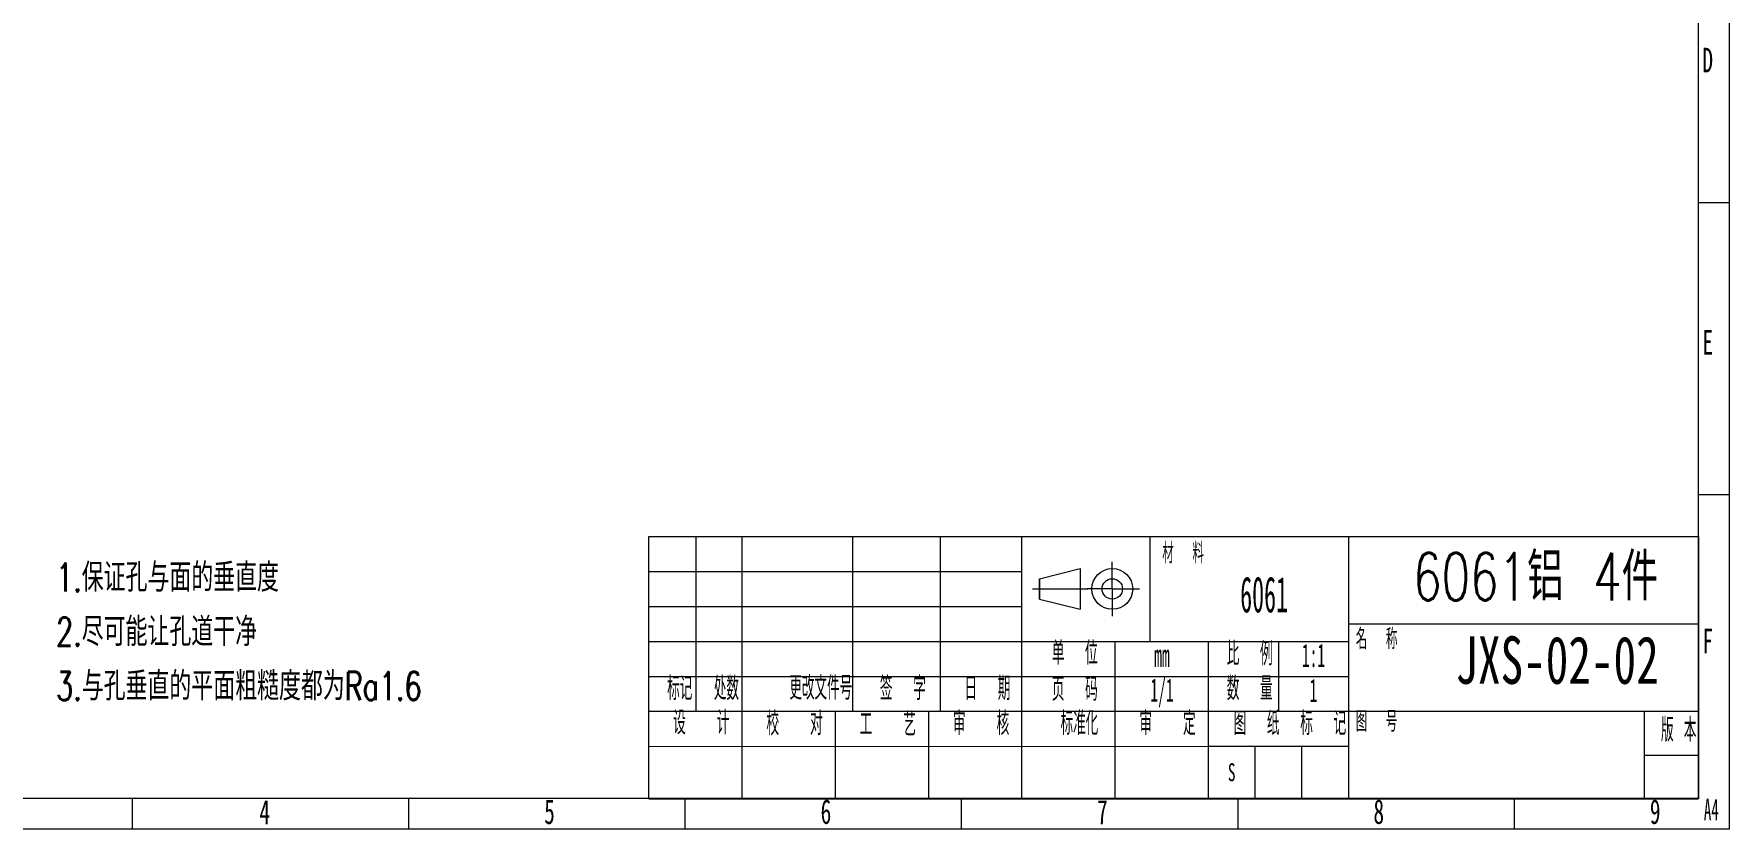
# Model space of a CAD drawing. Header units: millimetres. Extents: x 5 to 292, y 3 to 206.
# Drawn here: x 103.2 to 292.2, y 2.8 to 91.5 of the extents above; entities that cross this region are included whole.
import ezdxf

# ---------------------------------------------------------------- set-up
doc = ezdxf.new("R2010")
doc.units = ezdxf.units.MM
doc.layers.add('SLD-0', color=7, linetype='Continuous')
doc.layers.add('粗实线层', color=7, linetype='Continuous', lineweight=25)
doc.styles.add('SLDTEXTSTYLE0', font='TXT', dxfattribs={"width": 0.7, "bigfont": 'bigfont'})
doc.styles.add('SLDTEXTSTYLE1', font='TXT', dxfattribs={"width": 0.7})
doc.styles.add('SLDTEXTSTYLE10', font='TXT', dxfattribs={"width": 0.510549})
doc.styles.add('SLDTEXTSTYLE2', font='TXT', dxfattribs={"width": 0.49, "bigfont": 'bigfont'})
doc.styles.add('SLDTEXTSTYLE3', font='TXT', dxfattribs={"width": 0.495, "bigfont": 'bigfont'})
doc.styles.add('SLDTEXTSTYLE4', font='TXT', dxfattribs={"width": 0.496, "bigfont": 'bigfont'})
doc.styles.add('SLDTEXTSTYLE5', font='TXT', dxfattribs={"width": 0.5125, "bigfont": 'bigfont'})
doc.styles.add('SLDTEXTSTYLE6', font='TXT', dxfattribs={"width": 0.49})
doc.styles.add('SLDTEXTSTYLE7', font='TXT', dxfattribs={"width": 0.638186})

# ---------------------------------------------------------------- blocks, each defined once
blk = doc.blocks.new('SW_NOTE_0_3')
at = {"layer": '粗实线层', "color": 0, "char_height": 3.175, "attachment_point": 1, "style": 'SLDTEXTSTYLE0'}
for s, insert in [('1.保证孔与面的垂直度', (0, 4.09)), ('2.尽可能让孔道干净', (0, -1.97)), ('3.与孔垂直的平面粗糙度都为Ra1.6', (0, -8.03))]:
    blk.add_mtext(s, dxfattribs=dict(at, insert=insert))

msp = doc.modelspace()

# ---------------------------------------------------------------- linework, layer by layer
at = {"layer": 'SLD-0', "color": 179, "linetype": 'Continuous', "lineweight": 18}
for p, q in [((292.2, 206.245), (292.2, 2.8)), ((288.775, 6.225), (288.775, 202.82)), ((288.775, 72.67), (292.2, 72.67)), ((288.775, 40.1325), (292.2, 40.1325)), ((171.7417, 6.1859), (171.7417, 35.4359)), ((171.7417, 35.4359), (288.7417, 35.4359)), ((177.0158, 15.9359), (177.0158, 35.4359)), ((182.1417, 6.1859), (182.1417, 35.4359)), ((194.4917, 15.9359), (194.4917, 35.4359)), ((204.2417, 15.9359), (204.2417, 35.4359)), ((213.3417, 6.1859), (213.3417, 35.4359)), ((227.6417, 23.7359), (227.6417, 35.4359)), ((249.7417, 35.4359), (249.7417, 6.1859)), ((288.7757, 35.4359), (288.7757, 6.1859)), ((223.4167, 29.5859), (223.4167, 32.6192)), ((171.7417, 31.5359), (213.3417, 31.5359)), ((215.2917, 30.7234), (219.8417, 31.8609)), ((215.2917, 30.7234), (215.2917, 28.4484)), ((215.2917, 28.4484), (215.2917, 30.7234)), ((219.8417, 31.8609), (219.8417, 27.3109)), ((214.5334, 29.5859), (220.7036, 29.5859)), ((215.2917, 28.4484), (219.8417, 27.3109)), ((223.4167, 29.5859), (220.6001, 29.5859)), ((223.4167, 29.5859), (226.4501, 29.5859)), ((223.4167, 29.5859), (223.4167, 26.5526)), ((171.7417, 27.6359), (213.3417, 27.6359)), ((249.7417, 25.6859), (288.7417, 25.6859)), ((171.7417, 23.7359), (213.3417, 23.7359)), ((213.3417, 23.7359), (249.7417, 23.7359)), ((223.7417, 6.1859), (223.7417, 23.7359)), ((234.1417, 6.1859), (234.1417, 23.7359)), ((241.9417, 23.7359), (241.9417, 15.9359)), ((171.7417, 19.8359), (249.7417, 19.8359)), ((171.7417, 15.9359), (249.7417, 15.9359)), ((192.5417, 6.1859), (192.5417, 15.9359)), ((202.9417, 6.1859), (202.9417, 15.9359)), ((249.7417, 15.9359), (288.7417, 15.9359)), ((282.7757, 6.1859), (282.7757, 15.9359)), ((171.7417, 12.0359), (234.136, 12.0225)), ((234.1417, 12.0359), (249.7417, 12.0359)), ((239.3417, 6.1859), (239.3417, 12.0359)), ((244.5417, 6.1859), (244.5417, 12.0359)), ((282.7757, 11.0609), (288.7757, 11.0609)), ((288.775, 6.225), (21.625, 6.225)), ((165.475, 6.225), (21.625, 6.225)), ((114.1, 6.225), (114.1, 2.8)), ((114.1, 6.225), (114.1, 2.8)), ((144.925, 6.225), (144.925, 2.8)), ((144.925, 6.225), (144.925, 2.8)), ((171.7417, 6.1859), (288.7417, 6.1859)), ((175.75, 6.225), (175.75, 2.8)), ((175.75, 6.225), (175.75, 2.8)), ((206.575, 6.225), (206.575, 2.8)), ((206.575, 6.225), (206.575, 2.8)), ((237.4, 6.225), (237.4, 2.8)), ((237.4, 6.225), (237.4, 2.8)), ((268.225, 6.225), (268.225, 2.8)), ((268.225, 6.225), (268.225, 2.8)), ((292.2, 2.8), (4.5, 2.8))]:
    msp.add_line(p, q, dxfattribs=at)
for radius in [2.275, 1.1375]:
    msp.add_circle((223.4167, 29.5859), radius, dxfattribs=at)

# ---------------------------------------------------------------- block references
at = {"layer": '粗实线层'}
msp.add_blockref('SW_NOTE_0_3', (105.6315, 28.366), dxfattribs=at)

# ---------------------------------------------------------------- texts
at = {"layer": 'SLD-0'}
for s, insert, char_height, attachment_point, style in [('D', (289.2203, 89.9341), 2.74, 1, 'SLDTEXTSTYLE7'), ('E', (289.2203, 58.4696), 2.74, 1, 'SLDTEXTSTYLE7'), ('材  料', (228.994, 34.7233), 2.275, 1, 'SLDTEXTSTYLE5'), ('6061', (240.3458, 30.9682), 4, 2, 'SLDTEXTSTYLE6'), ('名  称', (250.5704, 25.1418), 2.275, 1, 'SLDTEXTSTYLE5'), ('F', (289.2203, 25.1372), 2.74, 1, 'SLDTEXTSTYLE7'), ('单  位', (219.2387, 23.7356), 2.6, 2, 'SLDTEXTSTYLE3'), ('mm', (228.9526, 23.4672), 2.6, 2, 'SLDTEXTSTYLE6'), ('比  例', (238.7369, 23.6571), 2.6, 2, 'SLDTEXTSTYLE3'), ('1:1', (245.8553, 23.4723), 2.6, 2, 'SLDTEXTSTYLE6'), ('标记', (175.1822, 19.7844), 2.6, 2, 'SLDTEXTSTYLE2'), ('处数', (180.384, 19.781), 2.6, 2, 'SLDTEXTSTYLE2'), ('更改文件号', (190.9086, 19.8401), 2.6, 2, 'SLDTEXTSTYLE2'), ('签  字', (200.0637, 19.7889), 2.6, 2, 'SLDTEXTSTYLE3'), ('日  期', (209.4887, 19.781), 2.6, 2, 'SLDTEXTSTYLE3'), ('页  码', (219.2369, 19.6979), 2.6, 2, 'SLDTEXTSTYLE3'), ('1/1', (228.967, 19.6101), 2.6, 2, 'SLDTEXTSTYLE6'), ('数  量', (238.7405, 19.781), 2.6, 2, 'SLDTEXTSTYLE3'), ('1', (245.8494, 19.5723), 2.6, 2, 'SLDTEXTSTYLE6'), ('设   计', (177.5827, 15.9635), 2.6, 2, 'SLDTEXTSTYLE4'), ('校   对', (187.9845, 15.8718), 2.6, 2, 'SLDTEXTSTYLE4'), ('工   艺', (198.3813, 15.7889), 2.6, 2, 'SLDTEXTSTYLE4'), ('审   核', (208.7827, 15.889), 2.6, 2, 'SLDTEXTSTYLE4'), ('标准化', (219.7487, 15.8993), 2.6, 2, 'SLDTEXTSTYLE2'), ('审   定', (229.5799, 15.8753), 2.6, 2, 'SLDTEXTSTYLE4'), ('图  纸  标  记', (243.2237, 15.8843), 2.6, 2, 'SLDTEXTSTYLE4'), ('图  号', (250.5672, 15.9471), 2.275, 1, 'SLDTEXTSTYLE5'), ('版 本', (286.5785, 15.165), 2.6, 2, 'SLDTEXTSTYLE2'), ('S', (236.7324, 10.1397), 2, 2, 'SLDTEXTSTYLE7'), ('4', (128.2998, 6.0615), 2.74, 1, 'SLDTEXTSTYLE7'), ('5', (160.0643, 6.1081), 2.74, 1, 'SLDTEXTSTYLE7'), ('6', (190.8893, 6.1191), 2.74, 1, 'SLDTEXTSTYLE7'), ('7', (221.7143, 6.0615), 2.74, 1, 'SLDTEXTSTYLE7'), ('8', (252.5393, 6.1191), 2.74, 1, 'SLDTEXTSTYLE7'), ('9', (283.3643, 6.1191), 2.74, 1, 'SLDTEXTSTYLE7'), ('A4', (290.2162, 6.1854), 2.3975, 2, 'SLDTEXTSTYLE10')]:
    msp.add_mtext(s, dxfattribs=dict(at, insert=insert, char_height=char_height, attachment_point=attachment_point, style=style))
at = {"layer": '粗实线层', "char_height": 5.29167, "attachment_point": 1}
for s, insert, style in [('6061铝 4件', (256.9683, 33.5966), 'SLDTEXTSTYLE0'), ('JXS-02-02', (261.6721, 24.2944), 'SLDTEXTSTYLE1')]:
    msp.add_mtext(s, dxfattribs=dict(at, insert=insert, style=style))

doc.saveas('drawing.dxf')
